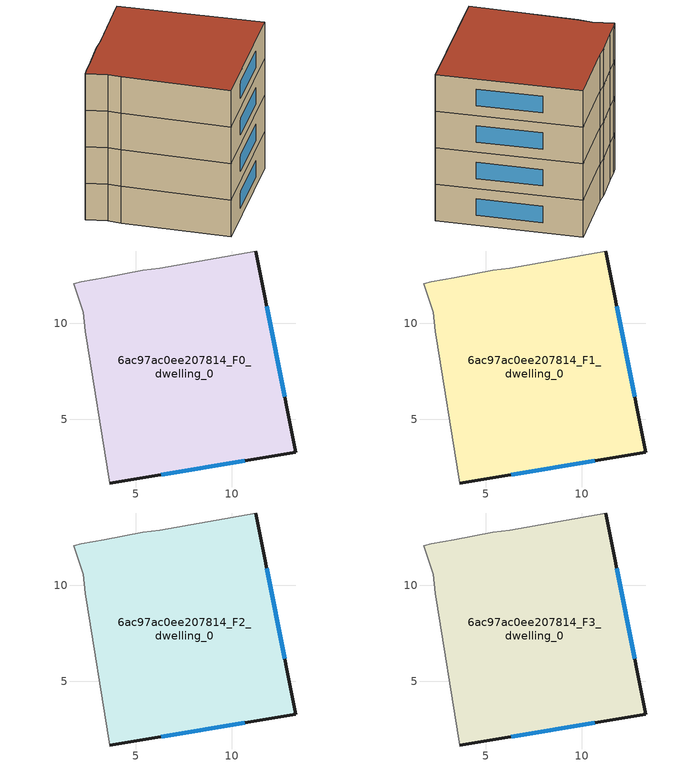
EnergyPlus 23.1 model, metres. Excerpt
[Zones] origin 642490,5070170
6ac97ac0ee207814_F0_dwelling_0
 floor ground (EU_floor_Construction): 11.26,13.77 13.36,3.26 3.65,1.67 2.35,9.57 2.25,10.57 1.75,12.07 2.15,12.17 3.35,12.37 5.35,12.77 6.25,12.87 z0
 wall outside (EU_wall_Construction): 3.65,1.67 13.36,3.26 11.26,13.77 z0:3
 wall adiabatic (EU_wall_Construction): 11.26,13.77 6.25,12.87 5.35,12.77 3.35,12.37 2.15,12.17 1.75,12.07 2.25,10.57 2.35,9.57 3.65,1.67 z0:3
 window (EU_Window_Construction): 12.78,6.16 11.84,10.88 / 6.32,2.11 10.69,2.82 z0.83:2.17
6ac97ac0ee207814_F1_dwelling_0
 floor to 6ac97ac0ee207814_F0_dwelling_0 (EU_floor_Construction): 11.26,13.77 13.36,3.26 3.65,1.67 2.35,9.57 2.25,10.57 1.75,12.07 2.15,12.17 3.35,12.37 5.35,12.77 6.25,12.87 z3
 wall outside (EU_wall_Construction): 3.65,1.67 13.36,3.26 11.26,13.77 z3:6
 wall adiabatic (EU_wall_Construction): 11.26,13.77 6.25,12.87 5.35,12.77 3.35,12.37 2.15,12.17 1.75,12.07 2.25,10.57 2.35,9.57 3.65,1.67 z3:6
 window (EU_Window_Construction): 12.78,6.16 11.84,10.88 / 6.32,2.11 10.69,2.82 z3.83:5.17
6ac97ac0ee207814_F2_dwelling_0
 floor to 6ac97ac0ee207814_F1_dwelling_0 (EU_floor_Construction): 11.26,13.77 13.36,3.26 3.65,1.67 2.35,9.57 2.25,10.57 1.75,12.07 2.15,12.17 3.35,12.37 5.35,12.77 6.25,12.87 z6
 wall outside (EU_wall_Construction): 3.65,1.67 13.36,3.26 11.26,13.77 z6:9
 wall adiabatic (EU_wall_Construction): 11.26,13.77 6.25,12.87 5.35,12.77 3.35,12.37 2.15,12.17 1.75,12.07 2.25,10.57 2.35,9.57 3.65,1.67 z6:9
 window (EU_Window_Construction): 12.78,6.16 11.84,10.88 / 6.32,2.11 10.69,2.82 z6.83:8.17
6ac97ac0ee207814_F3_dwelling_0
 floor to 6ac97ac0ee207814_F2_dwelling_0 (EU_floor_Construction): 11.26,13.77 13.36,3.26 3.65,1.67 2.35,9.57 2.25,10.57 1.75,12.07 2.15,12.17 3.35,12.37 5.35,12.77 6.25,12.87 z9
 wall outside (EU_wall_Construction): 3.65,1.67 13.36,3.26 11.26,13.77 z9:12
 wall adiabatic (EU_wall_Construction): 11.26,13.77 6.25,12.87 5.35,12.77 3.35,12.37 2.15,12.17 1.75,12.07 2.25,10.57 2.35,9.57 3.65,1.67 z9:12
 window (EU_Window_Construction): 12.78,6.16 11.84,10.88 / 6.32,2.11 10.69,2.82 z9.83:11.17
 roof outside (EU_roof_Construction): 13.36,3.26 11.26,13.77 6.25,12.87 5.35,12.77 3.35,12.37 2.15,12.17 1.75,12.07 2.25,10.57 2.35,9.57 3.65,1.67 z12
[Building]
EU S2 Campaign: North Axis=0; Terrain=City; Solar Distribution=FullExterior
[Site:Location]
Lyon-Bron: Latitude=45.75; Longitude=5; Time Zone=1; Elevation=198
[SizingPeriod:WeatherFileDays]
AnnualSizingPeriod: Begin Month=1; Begin Day of Month=1; End Month=12; End Day of Month=31; Day of Week for Start Day=Monday; Use Weather File Daylight Saving Period=No; Use Weather File Rain and Snow Indicators=No
[MATERIAL]
EU_InternalMass_Material: Roughness=MediumRough; Thickness=0.1; Conductivity=1; Density=1800; Specific Heat=900; Thermal Absorptance=0.9; Solar Absorptance=0.7; Visible Absorptance=0.7
[MATERIAL:NOMASS] Roughness=MediumRough; Thermal Absorptance=0.9; Solar Absorptance=0.7; Visible Absorptance=0.7
Name | Thermal Resistance
EU_wall_NoMass | 0.87146
EU_roof_NoMass | 0.842276
EU_floor_NoMass | 0.496999
[WINDOWMATERIAL:SIMPLEGLAZINGSYSTEM]
EU_Window_SimpleGlazing: UFactor=2.2525; Solar Heat Gain Coefficient=0.76; Visible Transmittance=0.76
[CONSTRUCTION]
EU_wall_Construction: EU_wall_NoMass
EU_roof_Construction: EU_roof_NoMass
EU_floor_Construction: EU_floor_NoMass
EU_InternalMass_Construction: EU_InternalMass_Material
EU_Window_Construction: EU_Window_SimpleGlazing
[ZONE] Type=1; Multiplier=1; Ceiling Height=autocalculate; Floor Area=autocalculate; Part of Total Floor Area=Yes
Name | Volume
6ac97ac0ee207814_F0_dwelling_0; 6ac97ac0ee207814_F1_dwelling_0; 6ac97ac0ee207814_F2_dwelling_0 | 308.868
6ac97ac0ee207814_F3_dwelling_0 | 1235.47
[INTERNALMASS] Construction=EU_InternalMass_Construction; Surface Area=102.956
Name | Zone or ZoneList
6ac97ac0ee207814_F0_dwelling_0_EU_InternalMass | 6ac97ac0ee207814_F0_dwelling_0
6ac97ac0ee207814_F1_dwelling_0_EU_InternalMass | 6ac97ac0ee207814_F1_dwelling_0
6ac97ac0ee207814_F2_dwelling_0_EU_InternalMass | 6ac97ac0ee207814_F2_dwelling_0
6ac97ac0ee207814_F3_dwelling_0_EU_InternalMass | 6ac97ac0ee207814_F3_dwelling_0
[OTHEREQUIPMENT] Fuel Type=Electricity; Design Level Calculation Method=Watts/Area; Power per Zone Floor Area=1; Fraction Latent=0; Fraction Radiant=0; Fraction Lost=0; Carbon Dioxide Generation Rate=0; EndUse Subcategory=EU_Step8_InternalGains
Name | Zone or ZoneList or Space or SpaceList | Schedule
EU_Step8_InternalGain_6ac97ac0ee207814_F0_dwelling_0_f000 | 6ac97ac0ee207814_F0_dwelling_0 | EU_Step8_GainSchedule_6ac97ac0ee207814_F0_dwelling_0_f000
EU_Step8_InternalGain_6ac97ac0ee207814_F1_dwelling_0_f000 | 6ac97ac0ee207814_F1_dwelling_0 | EU_Step8_GainSchedule_6ac97ac0ee207814_F1_dwelling_0_f000
EU_Step8_InternalGain_6ac97ac0ee207814_F2_dwelling_0_f000 | 6ac97ac0ee207814_F2_dwelling_0 | EU_Step8_GainSchedule_6ac97ac0ee207814_F2_dwelling_0_f000
EU_Step8_InternalGain_6ac97ac0ee207814_F3_dwelling_0_f000 | 6ac97ac0ee207814_F3_dwelling_0 | EU_Step8_GainSchedule_6ac97ac0ee207814_F3_dwelling_0_f000
[ZONEVENTILATION:DESIGNFLOWRATE] Schedule=EU_AlwaysOn; Design Flow Rate Calculation Method=AirChanges/Hour; Air Changes per Hour=0.425; Ventilation Type=Natural; Fan Pressure Rise=0; Fan Total Efficiency=1; Constant Term Coefficient=1; Temperature Term Coefficient=0; Velocity Term Coefficient=0; Velocity Squared Term Coefficient=0; Minimum Indoor Temperature=-100; Maximum Indoor Temperature=100; Delta Temperature=-100; Minimum Outdoor Temperature=-100; Maximum Outdoor Temperature=100; Maximum Wind Speed=40
Name | Zone or ZoneList or Space or SpaceList
EU_ConstantAir_6ac97ac0ee207814_F0_dwelling_0 | 6ac97ac0ee207814_F0_dwelling_0
EU_ConstantAir_6ac97ac0ee207814_F1_dwelling_0 | 6ac97ac0ee207814_F1_dwelling_0
EU_ConstantAir_6ac97ac0ee207814_F2_dwelling_0 | 6ac97ac0ee207814_F2_dwelling_0
EU_ConstantAir_6ac97ac0ee207814_F3_dwelling_0 | 6ac97ac0ee207814_F3_dwelling_0
[HVACTEMPLATE:THERMOSTAT] Constant Heating Setpoint=20; Constant Cooling Setpoint=50
EU_HeatOnly_6ac97ac0ee207814_F0_dwelling_0; EU_HeatOnly_6ac97ac0ee207814_F1_dwelling_0; EU_HeatOnly_6ac97ac0ee207814_F2_dwelling_0; EU_HeatOnly_6ac97ac0ee207814_F3_dwelling_0
[HVACTEMPLATE:ZONE:IDEALLOADSAIRSYSTEM] System Availability Schedule=EU_AlwaysOn; Maximum Heating Supply Air Temperature=50; Minimum Cooling Supply Air Temperature=13; Maximum Heating Supply Air Humidity Ratio=0.0156; Minimum Cooling Supply Air Humidity Ratio=0.0077; Heating Limit=NoLimit; Cooling Limit=NoLimit; Heating Availability Schedule=EU_AlwaysOn; Cooling Availability Schedule=EU_CoolingOff; Dehumidification Control Type=ConstantSensibleHeatRatio; Cooling Sensible Heat Ratio=0.7; Dehumidification Setpoint=60; Humidification Control Type=None; Humidification Setpoint=30; Outdoor Air Method=None; Outdoor Air Flow Rate per Person=0.00944; Outdoor Air Flow Rate per Zone Floor Area=0; Outdoor Air Flow Rate per Zone=0; Demand Controlled Ventilation Type=None; Outdoor Air Economizer Type=NoEconomizer; Heat Recovery Type=None; Sensible Heat Recovery Effectiveness=0.7; Latent Heat Recovery Effectiveness=0.65
Name | Template Thermostat
6ac97ac0ee207814_F0_dwelling_0 | EU_HeatOnly_6ac97ac0ee207814_F0_dwelling_0
6ac97ac0ee207814_F1_dwelling_0 | EU_HeatOnly_6ac97ac0ee207814_F1_dwelling_0
6ac97ac0ee207814_F2_dwelling_0 | EU_HeatOnly_6ac97ac0ee207814_F2_dwelling_0
6ac97ac0ee207814_F3_dwelling_0 | EU_HeatOnly_6ac97ac0ee207814_F3_dwelling_0
[SIZING:ZONE] Zone Cooling Design Supply Air Temperature Input Method=SupplyAirTemperature; Zone Cooling Design Supply Air Temperature=13; Zone Heating Design Supply Air Temperature Input Method=SupplyAirTemperature; Zone Heating Design Supply Air Temperature=50; Zone Cooling Design Supply Air Humidity Ratio=0.008; Zone Heating Design Supply Air Humidity Ratio=0.008; Cooling Design Air Flow Method=DesignDay; Cooling Design Air Flow Rate=0; Cooling Minimum Air Flow per Zone Floor Area=0.000762; Cooling Minimum Air Flow=0; Cooling Minimum Air Flow Fraction=0.2; Heating Design Air Flow Method=DesignDay; Heating Design Air Flow Rate=0; Heating Maximum Air Flow per Zone Floor Area=0.002032; Heating Maximum Air Flow=0.141576; Heating Maximum Air Flow Fraction=0.3; Account for Dedicated Outdoor Air System=No; Dedicated Outdoor Air System Control Strategy=NeutralSupplyAir; Dedicated Outdoor Air Low Setpoint Temperature for Design=autosize; Dedicated Outdoor Air High Setpoint Temperature for Design=autosize; Zone Load Sizing Method=Sensible Load Only No Latent Load; Zone Latent Cooling Design Supply Air Humidity Ratio Input Method=HumidityRatioDifference; Zone Cooling Design Supply Air Humidity Ratio Difference=0.005; Zone Latent Heating Design Supply Air Humidity Ratio Input Method=HumidityRatioDifference; Zone Humidification Design Supply Air Humidity Ratio Difference=0.005
6ac97ac0ee207814_F0_dwelling_0; 6ac97ac0ee207814_F1_dwelling_0; 6ac97ac0ee207814_F2_dwelling_0; 6ac97ac0ee207814_F3_dwelling_0
[SCHEDULE:CONSTANT]
Name | Hourly Value
EU_AlwaysOn | 1
EU_CoolingOff | 0
[SCHEDULE:FILE] Column Number=1; Rows to Skip at Top=0; Number of Hours of Data=8760; Column Separator=Comma; Interpolate to Timestep=No; Minutes per Item=60; Adjust Schedule for Daylight Savings=Yes
Name | File
EU_Step8_GainSchedule_6ac97ac0ee207814_F0_dwelling_0_f000 | ../../schedules/6ac97ac0ee207814/6ac97ac0ee207814_F0_dwelling_0_f000_gain.csv
EU_Step8_GainSchedule_6ac97ac0ee207814_F1_dwelling_0_f000 | ../../schedules/6ac97ac0ee207814/6ac97ac0ee207814_F1_dwelling_0_f000_gain.csv
EU_Step8_GainSchedule_6ac97ac0ee207814_F2_dwelling_0_f000 | ../../schedules/6ac97ac0ee207814/6ac97ac0ee207814_F2_dwelling_0_f000_gain.csv
EU_Step8_GainSchedule_6ac97ac0ee207814_F3_dwelling_0_f000 | ../../schedules/6ac97ac0ee207814/6ac97ac0ee207814_F3_dwelling_0_f000_gain.csv
